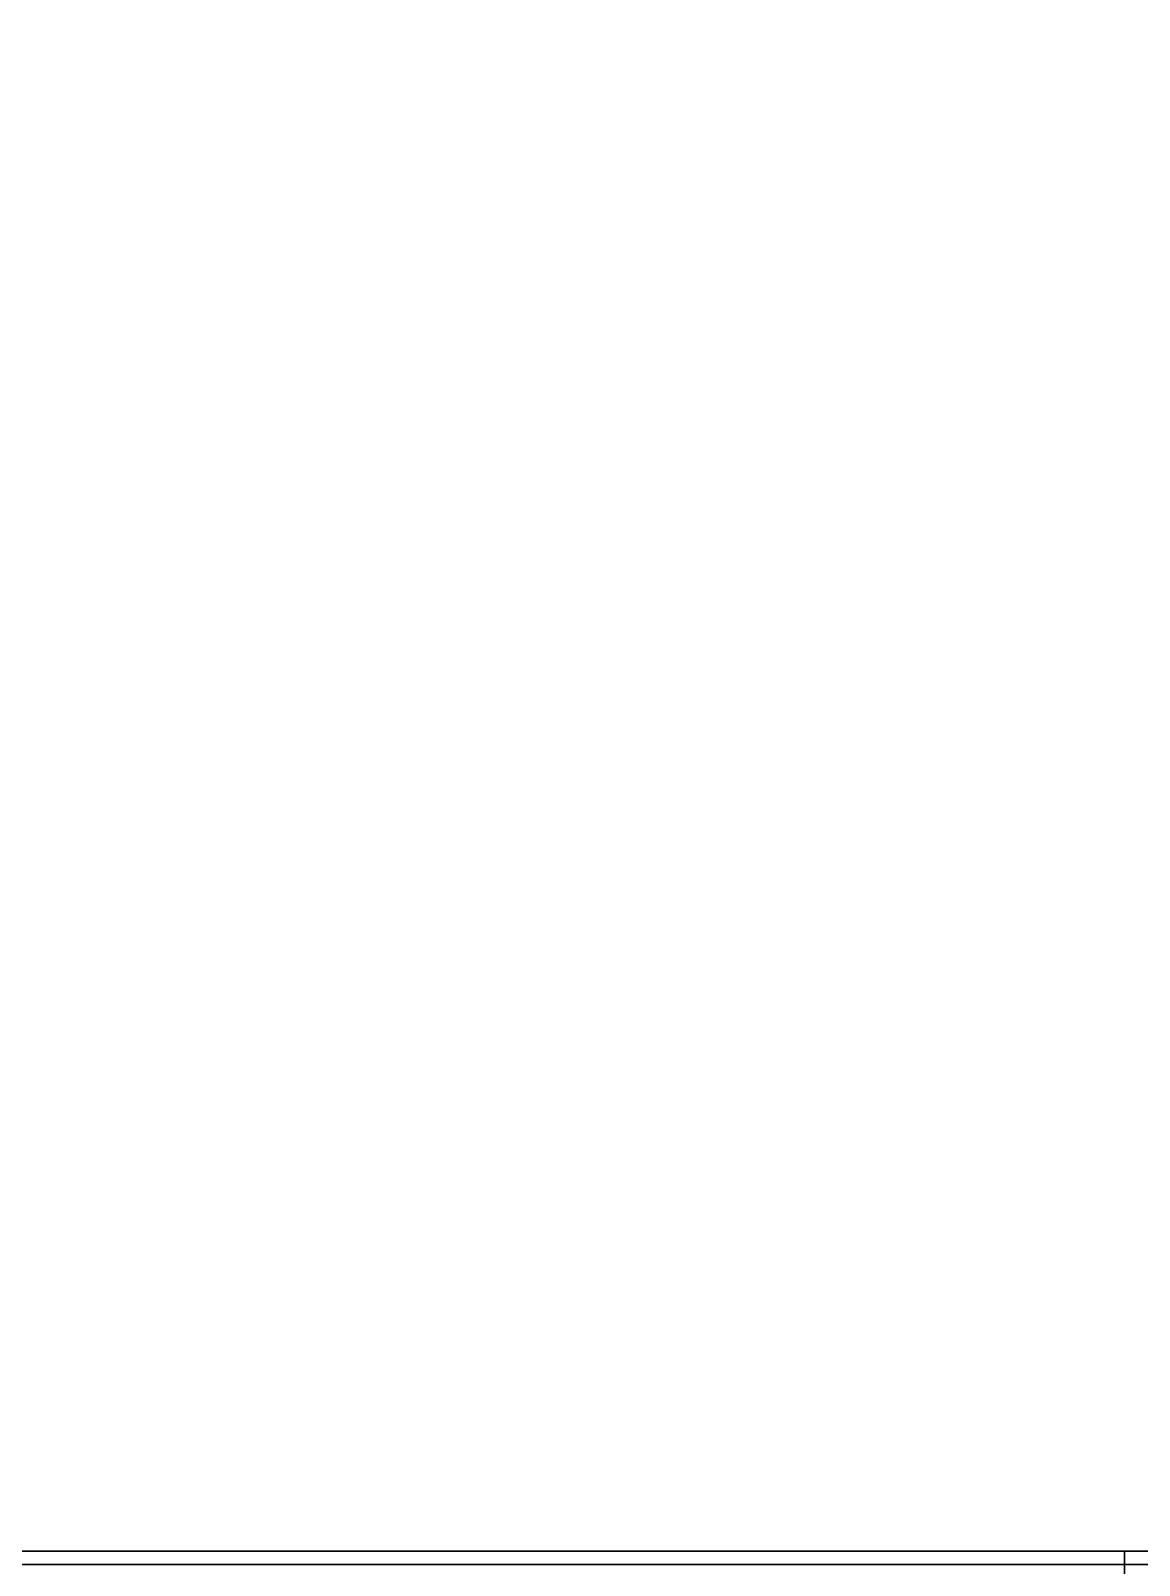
# Model space of a CAD drawing. Extents: x -170 to 1783, y -20 to 1205.
# Drawn here: x 163.13 to 169.33, y 807.18 to 815.77 of the extents above; entities that cross this region are included whole.
import ezdxf

# ---------------------------------------------------------------- set-up
doc = ezdxf.new("R2010")
doc.units = 0
doc.header["$LTSCALE"] = 96
doc.header["$MEASUREMENT"] = 0
for name, color, linetype in [('A-FURN-3-WKSF-BRACKET', 7, 'Continuous'), ('A-FURN-3-WKSF-TOP', 7, 'Continuous'), ('A-FURN-P-WKSF-SUPPORT', 7, 'Continuous'), ('MAIN_WKSURF', 7, 'Continuous'), ('MAIN_WRKSFC-SUPP', 7, 'Continuous')]:
    doc.layers.add(name, color=color, linetype=linetype)

# ---------------------------------------------------------------- blocks, each defined once
blk = doc.blocks.new('EC-WYC-64-2424-T')
at = {"layer": 'A-FURN-3-WKSF-TOP', "color": 60, "linetype": 'Continuous'}
for points, invisible_edges in [([(0.118, -28.1146, 29), (23.882, -34.22, 29), (23.882, -70.632, 29), (0.118, -70.632, 29)], 5), ([(0.118, -28.1146, 27.75), (0.118, -70.632, 27.75), (23.882, -70.632, 27.75), (23.882, -34.22, 27.75)], 10)]:
    blk.add_3dface(points, dxfattribs=dict(at, invisible_edges=invisible_edges))
blk = doc.blocks.new('EC-JUS-CANT-L-CH')
at = {"layer": 'A-FURN-3-WKSF-BRACKET', "color": 30, "linetype": 'Continuous'}
for points in [[(0, 0, 28), (0.075, 0, 28), (0.075, -0.665, 28), (0, -0.665, 28)], [(0, -0.665, 19.075), (0.075, -0.665, 19.075), (0.075, 0, 19.075), (0, 0, 19.075)], [(0, -0.665, 28.075), (1.62, -0.665, 28.075), (1.62, -15.915, 28.075), (0, -15.915, 28.075)], [(0, -0.665, 28.075), (0.075, -0.665, 28), (1.62, -0.665, 28), (1.62, -0.665, 28.075)], [(0, -15.915, 28.075), (0.075, -15.915, 28), (0.075, -0.665, 28), (0, -0.665, 28.075)], [(0, -15.915, 27.487), (0.075, -15.915, 27.487), (0.075, -0.665, 19.075), (0, -0.665, 19.075)], [(0.075, -15.915, 28), (1.62, -15.915, 28), (1.62, -0.665, 28), (0.075, -0.665, 28)], [(0.075, -15.915, 27.562), (0.5, -15.915, 27.562), (0.5, -0.665, 19.15), (0.075, -0.665, 19.15)], [(0.075, -0.665, 19.075), (0.5, -0.665, 19.075), (0.5, -15.915, 27.487), (0.075, -15.915, 27.487)], [(0.075, -0.665, 19.075), (0.075, -0.665, 19.15), (0.5, -0.665, 19.15), (0.5, -0.665, 19.075)]]:
    blk.add_3dface(points, dxfattribs=at)
for points, invisible_edges in [([(0, 0, 28), (0, -0.665, 28), (0, 0, 19.075)], 2), ([(0, -0.665, 28.075), (0, -0.665, 19.075), (0, 0, 19.075)], 13), ([(0.075, 0, 19.075), (0.075, -0.665, 28), (0.075, 0, 28)], 1), ([(0.075, -0.665, 28), (0.075, 0, 19.075), (0.075, -0.665, 19.075)], 13), ([(0, -1.203, 25.2747), (0, -1.1832, 25.2564), (0, -1.1664, 25.2353), (0, -0.665, 28.075)], 12), ([(0, -1.1664, 25.2353), (0, -1.1529, 25.212), (0, -1.143, 25.1869), (0, -0.665, 28.075)], 12), ([(0, -1.143, 25.1869), (0, -1.137, 25.1607), (0, -1.135, 25.1338), (0, -0.665, 28.075)], 12), ([(0, -2.8238, 26.5573), (0, -2.8061, 26.5475), (0, -2.7897, 26.5359), (0, -0.665, 28.075)], 12), ([(0, -1.3014, 24.1367), (0, -1.3678, 24.1441), (0, -1.427, 24.1753), (0, -0.665, 19.075)], 12), ([(0, -1.183, 24.1939), (0, -1.2368, 24.1541), (0, -1.3014, 24.1367), (0, -0.665, 19.075)], 12), ([(0, -1.135, 24.3162), (0, -1.1474, 24.2505), (0, -1.183, 24.1939), (0, -0.665, 19.075)], 12), ([(0, -0.665, 28.075), (0, -1.135, 25.1338), (0, -1.135, 24.3162), (0, -0.665, 19.075)], 13), ([(0, -15.915, 27.487), (0, -3.9302, 26.575), (0, -2.9017, 26.575), (0, -0.665, 28.075)], 13), ([(0, -0.665, 19.075), (0, -1.427, 24.1753), (0, -4.0422, 26.2541), (0, -15.915, 27.487)], 5), ([(0, -2.8617, 26.5705), (0, -2.8424, 26.5649), (0, -2.8238, 26.5573), (0, -0.665, 28.075)], 12), ([(0, -2.9017, 26.575), (0, -2.8816, 26.5739), (0, -2.8617, 26.5705), (0, -0.665, 28.075)], 12), ([(0, -2.7897, 26.5359), (0, -1.203, 25.2747), (0, -0.665, 28.075)], 14), ([(0, -15.915, 28.075), (0, -15.915, 27.487), (0, -0.665, 28.075)], 2), ([(0.075, -1.203, 25.2747), (0.075, -0.665, 28), (0.075, -1.1664, 25.2353), (0.075, -1.1832, 25.2564)], 3), ([(0.075, -1.1664, 25.2353), (0.075, -0.665, 28), (0.075, -1.143, 25.1869), (0.075, -1.1529, 25.212)], 3), ([(0.075, -1.143, 25.1869), (0.075, -0.665, 28), (0.075, -1.135, 25.1338), (0.075, -1.137, 25.1607)], 3), ([(0.075, -2.8238, 26.5573), (0.075, -0.665, 28), (0.075, -2.7897, 26.5359), (0.075, -2.8061, 26.5475)], 3), ([(0.075, -1.135, 24.3162), (0.075, -0.665, 19.075), (0.075, -1.183, 24.1939), (0.075, -1.1474, 24.2505)], 3), ([(0.075, -1.183, 24.1939), (0.075, -0.665, 19.075), (0.075, -1.3014, 24.1367), (0.075, -1.2368, 24.1541)], 3), ([(0.075, -1.3014, 24.1367), (0.075, -0.665, 19.075), (0.075, -1.427, 24.1753), (0.075, -1.3678, 24.1441)], 3), ([(0.075, -0.665, 28), (0.075, -0.665, 19.075), (0.075, -1.135, 24.3162), (0.075, -1.135, 25.1338)], 11), ([(0.075, -0.665, 19.075), (0.075, -15.915, 27.487), (0.075, -4.0422, 26.2541), (0.075, -1.427, 24.1753)], 10), ([(0.075, -15.915, 27.487), (0.075, -0.665, 28), (0.075, -2.9017, 26.575), (0.075, -3.9302, 26.575)], 11), ([(0.075, -2.9017, 26.575), (0.075, -0.665, 28), (0.075, -2.8617, 26.5705), (0.075, -2.8816, 26.5739)], 3), ([(0.075, -2.8617, 26.5705), (0.075, -0.665, 28), (0.075, -2.8238, 26.5573), (0.075, -2.8424, 26.5649)], 3), ([(0.075, -2.7897, 26.5359), (0.075, -0.665, 28), (0.075, -1.203, 25.2747)], 3), ([(0.075, -15.915, 28), (0.075, -0.665, 28), (0.075, -15.915, 27.487)], 2), ([(0.075, -1.135, 24.3162), (0.075, -1.1474, 24.2505), (0, -1.1474, 24.2505), (0, -1.135, 24.3162)], 10), ([(0, -1.137, 25.1607), (0.075, -1.137, 25.1607), (0.075, -1.135, 25.1338), (0, -1.135, 25.1338)], 5), ([(0, -1.135, 25.1338), (0.075, -1.135, 25.1338), (0.075, -1.135, 24.3162), (0, -1.135, 24.3162)], 5), ([(0, -1.143, 25.1869), (0.075, -1.143, 25.1869), (0.075, -1.137, 25.1607), (0, -1.137, 25.1607)], 5), ([(0, -1.1529, 25.212), (0.075, -1.1529, 25.212), (0.075, -1.143, 25.1869), (0, -1.143, 25.1869)], 5), ([(0.075, -1.1474, 24.2505), (0.075, -1.183, 24.1939), (0, -1.183, 24.1939), (0, -1.1474, 24.2505)], 10), ([(0, -1.1664, 25.2353), (0.075, -1.1664, 25.2353), (0.075, -1.1529, 25.212), (0, -1.1529, 25.212)], 5), ([(0, -1.1832, 25.2564), (0.075, -1.1832, 25.2564), (0.075, -1.1664, 25.2353), (0, -1.1664, 25.2353)], 5), ([(0.075, -1.183, 24.1939), (0.075, -1.2368, 24.1541), (0, -1.2368, 24.1541), (0, -1.183, 24.1939)], 10), ([(0, -1.203, 25.2747), (0.075, -1.203, 25.2747), (0.075, -1.1832, 25.2564), (0, -1.1832, 25.2564)], 5), ([(0, -2.7897, 26.5359), (0.075, -2.7897, 26.5359), (0.075, -1.203, 25.2747), (0, -1.203, 25.2747)], 5), ([(0.075, -1.2368, 24.1541), (0.075, -1.3014, 24.1367), (0, -1.3014, 24.1367), (0, -1.2368, 24.1541)], 10), ([(0.075, -1.3014, 24.1367), (0.075, -1.3678, 24.1441), (0, -1.3678, 24.1441), (0, -1.3014, 24.1367)], 10), ([(0.075, -1.3678, 24.1441), (0.075, -1.427, 24.1753), (0, -1.427, 24.1753), (0, -1.3678, 24.1441)], 10), ([(0, -1.427, 24.1753), (0.075, -1.427, 24.1753), (0.075, -4.0422, 26.2541), (0, -4.0422, 26.2541)], 5), ([(0, -2.8061, 26.5475), (0.075, -2.8061, 26.5475), (0.075, -2.7897, 26.5359), (0, -2.7897, 26.5359)], 5), ([(0, -2.8238, 26.5573), (0.075, -2.8238, 26.5573), (0.075, -2.8061, 26.5475), (0, -2.8061, 26.5475)], 5), ([(0, -2.8424, 26.5649), (0.075, -2.8424, 26.5649), (0.075, -2.8238, 26.5573), (0, -2.8238, 26.5573)], 5), ([(0, -2.8617, 26.5705), (0.075, -2.8617, 26.5705), (0.075, -2.8424, 26.5649), (0, -2.8424, 26.5649)], 5), ([(0, -2.8816, 26.5739), (0.075, -2.8816, 26.5739), (0.075, -2.8617, 26.5705), (0, -2.8617, 26.5705)], 5), ([(0, -2.9017, 26.575), (0.075, -2.9017, 26.575), (0.075, -2.8816, 26.5739), (0, -2.8816, 26.5739)], 5), ([(0, -3.9302, 26.575), (0.075, -3.9302, 26.575), (0.075, -2.9017, 26.575), (0, -2.9017, 26.575)], 5), ([(0, -4.0023, 26.56), (0.075, -4.0023, 26.56), (0.075, -3.9302, 26.575), (0, -3.9302, 26.575)], 5), ([(0, -3.9302, 26.575), (0, -15.915, 27.487), (0, -4.0622, 26.5174), (0, -4.0023, 26.56)], 3), ([(0.075, -3.9302, 26.575), (0.075, -4.0023, 26.56), (0.075, -4.0622, 26.5174), (0.075, -15.915, 27.487)], 12), ([(0, -4.0622, 26.5174), (0.075, -4.0622, 26.5174), (0.075, -4.0023, 26.56), (0, -4.0023, 26.56)], 5), ([(0, -4.0422, 26.2541), (0.075, -4.0422, 26.2541), (0.075, -4.0893, 26.3107), (0, -4.0893, 26.3107)], 5), ([(0, -4.1097, 26.3814), (0, -15.915, 27.487), (0, -4.0422, 26.2541), (0, -4.0893, 26.3107)], 3), ([(0, -4.1002, 26.4543), (0.075, -4.1002, 26.4543), (0.075, -4.0622, 26.5174), (0, -4.0622, 26.5174)], 5), ([(0, -4.0622, 26.5174), (0, -15.915, 27.487), (0, -4.1097, 26.3814), (0, -4.1002, 26.4543)], 3), ([(0, -4.0893, 26.3107), (0.075, -4.0893, 26.3107), (0.075, -4.1097, 26.3814), (0, -4.1097, 26.3814)], 5), ([(0, -4.1097, 26.3814), (0.075, -4.1097, 26.3814), (0.075, -4.1002, 26.4543), (0, -4.1002, 26.4543)], 5), ([(0.075, -4.1097, 26.3814), (0.075, -4.0893, 26.3107), (0.075, -4.0422, 26.2541), (0.075, -15.915, 27.487)], 12), ([(0.075, -4.0622, 26.5174), (0.075, -4.1002, 26.4543), (0.075, -4.1097, 26.3814), (0.075, -15.915, 27.487)], 12)]:
    blk.add_3dface(points, dxfattribs=dict(at, invisible_edges=invisible_edges))
at = {"layer": 'A-FURN-P-WKSF-SUPPORT', "color": 212, "linetype": 'Continuous'}
for p, q in [((0, -15.915), (0, 0)), ((0, -0.665), (1.62, -0.665))]:
    blk.add_line(p, q, dxfattribs=at)

msp = doc.modelspace()

# ---------------------------------------------------------------- block references
at = {"layer": 'MAIN_WKSURF', "color": 47, "linetype": 'Continuous', "rotation": 180}
msp.add_blockref('EC-WYC-64-2424-T', (169.91551, 759.26241), dxfattribs=at)
at = {"layer": 'MAIN_WRKSFC-SUPP', "color": 47, "linetype": 'Continuous', "rotation": 270}
msp.add_blockref('EC-JUS-CANT-L-CH', (169.91537, 807.26215), dxfattribs=at)

doc.saveas('drawing.dxf')
